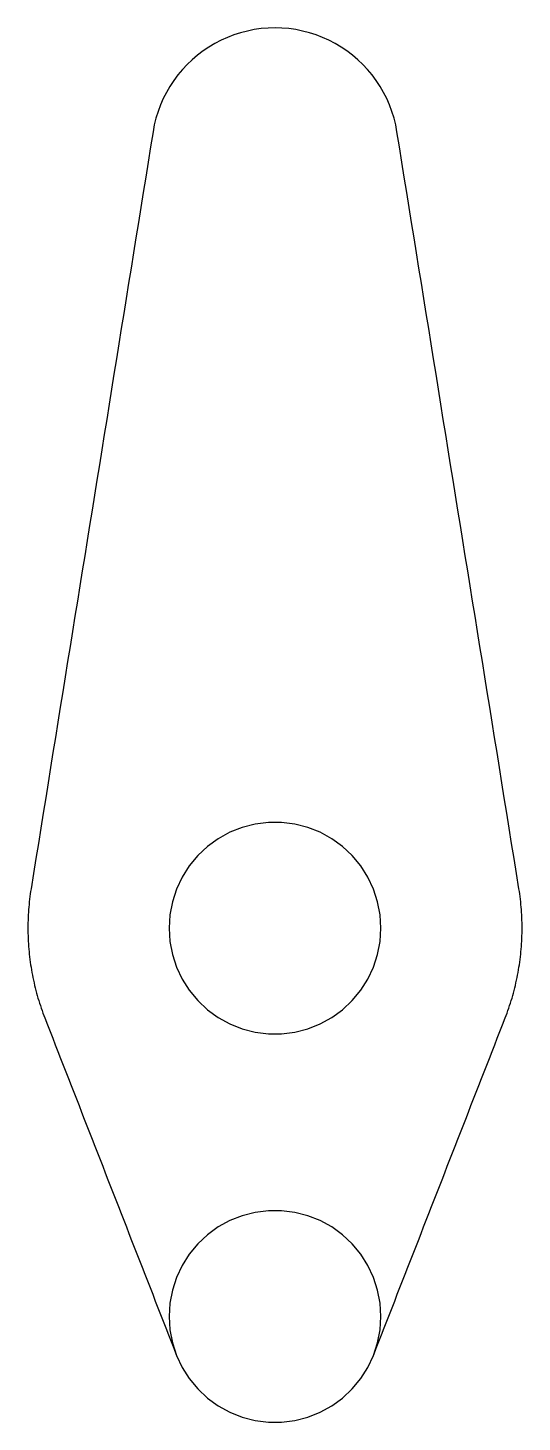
# Model space of a CAD drawing. Header units: metres. Extents: x -7 to 7, y -14 to 25.5.
import ezdxf

# ---------------------------------------------------------------- set-up
doc = ezdxf.new("R2010")
doc.units = ezdxf.units.M

msp = doc.modelspace()

# ---------------------------------------------------------------- linework, layer by layer
for points in [[(3.455, 22.557), (3.419, 22.751), (3.371, 22.943), (3.312, 23.131), (3.243, 23.316), (3.164, 23.497), (3.074, 23.673), (2.975, 23.844), (2.866, 24.009), (2.748, 24.167), (2.622, 24.319), (2.487, 24.463), (2.344, 24.599), (2.193, 24.727), (2.036, 24.847), (1.872, 24.957), (1.702, 25.058), (1.527, 25.149), (1.347, 25.23), (1.163, 25.301), (0.975, 25.362), (0.783, 25.411), (0.59, 25.45), (0.394, 25.478), (0.197, 25.494), (0, 25.5), (-0.197, 25.494), (-0.394, 25.478), (-0.59, 25.45), (-0.783, 25.411), (-0.975, 25.362), (-1.163, 25.301), (-1.347, 25.23), (-1.527, 25.149), (-1.702, 25.058), (-1.872, 24.957), (-2.036, 24.847), (-2.193, 24.727), (-2.344, 24.599), (-2.487, 24.463), (-2.622, 24.319), (-2.748, 24.167), (-2.866, 24.009), (-2.975, 23.844), (-3.074, 23.673), (-3.164, 23.497), (-3.243, 23.316), (-3.312, 23.131), (-3.371, 22.943), (-3.419, 22.751), (-3.455, 22.557)], [(-3.455, 22.557), (-3.525, 22.128), (-3.594, 21.699), (-3.663, 21.27), (-3.732, 20.841), (-3.801, 20.413), (-3.87, 19.984), (-3.939, 19.555), (-4.008, 19.126), (-4.077, 18.697), (-4.147, 18.268), (-4.216, 17.839), (-4.285, 17.41), (-4.354, 16.982), (-4.423, 16.553), (-4.492, 16.124), (-4.561, 15.695), (-4.63, 15.266), (-4.699, 14.837), (-4.768, 14.408), (-4.838, 13.98), (-4.907, 13.551), (-4.976, 13.122), (-5.045, 12.693), (-5.114, 12.264), (-5.183, 11.835), (-5.252, 11.406), (-5.321, 10.978), (-5.39, 10.549), (-5.46, 10.12), (-5.529, 9.691), (-5.598, 9.262), (-5.667, 8.833), (-5.736, 8.404), (-5.805, 7.975), (-5.874, 7.547), (-5.943, 7.118), (-6.012, 6.689), (-6.082, 6.26), (-6.151, 5.831), (-6.22, 5.402), (-6.289, 4.973), (-6.358, 4.545), (-6.427, 4.116), (-6.496, 3.687), (-6.565, 3.258), (-6.634, 2.829), (-6.704, 2.4), (-6.773, 1.971), (-6.842, 1.542), (-6.911, 1.114)], [(6.911, 1.114), (6.842, 1.542), (6.773, 1.971), (6.704, 2.4), (6.634, 2.829), (6.565, 3.258), (6.496, 3.687), (6.427, 4.116), (6.358, 4.545), (6.289, 4.973), (6.22, 5.402), (6.151, 5.831), (6.082, 6.26), (6.012, 6.689), (5.943, 7.118), (5.874, 7.547), (5.805, 7.975), (5.736, 8.404), (5.667, 8.833), (5.598, 9.262), (5.529, 9.691), (5.46, 10.12), (5.39, 10.549), (5.321, 10.978), (5.252, 11.406), (5.183, 11.835), (5.114, 12.264), (5.045, 12.693), (4.976, 13.122), (4.907, 13.551), (4.838, 13.98), (4.768, 14.408), (4.699, 14.837), (4.63, 15.266), (4.561, 15.695), (4.492, 16.124), (4.423, 16.553), (4.354, 16.982), (4.285, 17.41), (4.216, 17.839), (4.147, 18.268), (4.077, 18.697), (4.008, 19.126), (3.939, 19.555), (3.87, 19.984), (3.801, 20.413), (3.732, 20.841), (3.663, 21.27), (3.594, 21.699), (3.525, 22.128), (3.455, 22.557)], [(-3, 0), (-2.976, -0.376), (-2.906, -0.746), (-2.789, -1.104), (-2.629, -1.445), (-2.427, -1.763), (-2.187, -2.054), (-1.912, -2.312), (-1.607, -2.533), (-1.277, -2.714), (-0.927, -2.853), (-0.562, -2.947), (-0.188, -2.994), (0.188, -2.994), (0.562, -2.947), (0.927, -2.853), (1.277, -2.714), (1.607, -2.533), (1.912, -2.312), (2.187, -2.054), (2.427, -1.763), (2.629, -1.445), (2.789, -1.104), (2.906, -0.746), (2.976, -0.376), (3, 0), (2.976, 0.376), (2.906, 0.746), (2.789, 1.104), (2.629, 1.445), (2.427, 1.763), (2.187, 2.054), (1.912, 2.312), (1.607, 2.533), (1.277, 2.714), (0.927, 2.853), (0.562, 2.947), (0.188, 2.994), (-0.188, 2.994), (-0.562, 2.947), (-0.927, 2.853), (-1.277, 2.714), (-1.607, 2.533), (-1.912, 2.312), (-2.187, 2.054), (-2.427, 1.763), (-2.629, 1.445), (-2.789, 1.104), (-2.906, 0.746), (-2.976, 0.376), (-3, 0)], [(-6.911, 1.114), (-6.922, 1.04), (-6.933, 0.966), (-6.943, 0.893), (-6.952, 0.819), (-6.96, 0.745), (-6.968, 0.671), (-6.975, 0.596), (-6.98, 0.522), (-6.986, 0.448), (-6.99, 0.373), (-6.994, 0.299), (-6.996, 0.225), (-6.998, 0.15), (-7, 0.076), (-7, 0.001), (-7, -0.073), (-6.998, -0.148), (-6.996, -0.222), (-6.994, -0.296), (-6.99, -0.371), (-6.986, -0.445), (-6.981, -0.52), (-6.975, -0.594), (-6.968, -0.668), (-6.961, -0.742), (-6.952, -0.816), (-6.943, -0.89), (-6.933, -0.964), (-6.923, -1.037), (-6.911, -1.111), (-6.899, -1.184), (-6.886, -1.258), (-6.872, -1.331), (-6.858, -1.404), (-6.842, -1.477), (-6.826, -1.55), (-6.809, -1.622), (-6.792, -1.695), (-6.773, -1.767), (-6.754, -1.839), (-6.734, -1.91), (-6.714, -1.982), (-6.692, -2.053), (-6.67, -2.124), (-6.647, -2.195), (-6.623, -2.266), (-6.599, -2.336), (-6.573, -2.406), (-6.547, -2.476), (-6.521, -2.545)], [(6.521, -2.545), (6.547, -2.476), (6.573, -2.406), (6.599, -2.336), (6.623, -2.266), (6.647, -2.195), (6.67, -2.124), (6.692, -2.053), (6.714, -1.982), (6.734, -1.91), (6.754, -1.839), (6.773, -1.767), (6.792, -1.695), (6.809, -1.622), (6.826, -1.55), (6.842, -1.477), (6.858, -1.404), (6.872, -1.331), (6.886, -1.258), (6.899, -1.184), (6.911, -1.111), (6.923, -1.037), (6.933, -0.964), (6.943, -0.89), (6.952, -0.816), (6.961, -0.742), (6.968, -0.668), (6.975, -0.594), (6.981, -0.52), (6.986, -0.445), (6.99, -0.371), (6.994, -0.296), (6.996, -0.222), (6.998, -0.148), (7, -0.073), (7, 0.001), (7, 0.076), (6.998, 0.15), (6.996, 0.225), (6.994, 0.299), (6.99, 0.373), (6.986, 0.448), (6.98, 0.522), (6.975, 0.596), (6.968, 0.671), (6.96, 0.745), (6.952, 0.819), (6.943, 0.893), (6.933, 0.966), (6.922, 1.04), (6.911, 1.114)], [(-6.521, -2.545), (-6.446, -2.736), (-6.372, -2.927), (-6.297, -3.118), (-6.223, -3.309), (-6.148, -3.5), (-6.074, -3.691), (-5.999, -3.882), (-5.925, -4.073), (-5.85, -4.264), (-5.776, -4.455), (-5.701, -4.645), (-5.627, -4.836), (-5.552, -5.027), (-5.477, -5.218), (-5.403, -5.409), (-5.328, -5.6), (-5.254, -5.791), (-5.179, -5.982), (-5.105, -6.173), (-5.03, -6.364), (-4.956, -6.555), (-4.881, -6.745), (-4.807, -6.936), (-4.732, -7.127), (-4.658, -7.318), (-4.583, -7.509), (-4.509, -7.7), (-4.434, -7.891), (-4.36, -8.082), (-4.285, -8.273), (-4.211, -8.464), (-4.136, -8.655), (-4.062, -8.845), (-3.987, -9.036), (-3.912, -9.227), (-3.838, -9.418), (-3.763, -9.609), (-3.689, -9.8), (-3.614, -9.991), (-3.54, -10.182), (-3.465, -10.373), (-3.391, -10.564), (-3.316, -10.755), (-3.242, -10.945), (-3.167, -11.136), (-3.093, -11.327), (-3.018, -11.518), (-2.944, -11.709), (-2.869, -11.9), (-2.795, -12.091)], [(2.795, -12.091), (2.869, -11.9), (2.944, -11.709), (3.018, -11.518), (3.093, -11.327), (3.167, -11.136), (3.242, -10.945), (3.316, -10.755), (3.391, -10.564), (3.465, -10.373), (3.54, -10.182), (3.614, -9.991), (3.689, -9.8), (3.763, -9.609), (3.838, -9.418), (3.912, -9.227), (3.987, -9.036), (4.062, -8.845), (4.136, -8.655), (4.211, -8.464), (4.285, -8.273), (4.36, -8.082), (4.434, -7.891), (4.509, -7.7), (4.583, -7.509), (4.658, -7.318), (4.732, -7.127), (4.807, -6.936), (4.881, -6.745), (4.956, -6.555), (5.03, -6.364), (5.105, -6.173), (5.179, -5.982), (5.254, -5.791), (5.328, -5.6), (5.403, -5.409), (5.477, -5.218), (5.552, -5.027), (5.627, -4.836), (5.701, -4.645), (5.776, -4.455), (5.85, -4.264), (5.925, -4.073), (5.999, -3.882), (6.074, -3.691), (6.148, -3.5), (6.223, -3.309), (6.297, -3.118), (6.372, -2.927), (6.446, -2.736), (6.521, -2.545)], [(-3, -11), (-2.976, -11.376), (-2.906, -11.746), (-2.789, -12.104), (-2.629, -12.445), (-2.427, -12.763), (-2.187, -13.054), (-1.912, -13.312), (-1.607, -13.533), (-1.277, -13.714), (-0.927, -13.853), (-0.562, -13.947), (-0.188, -13.994), (0.188, -13.994), (0.562, -13.947), (0.927, -13.853), (1.277, -13.714), (1.607, -13.533), (1.912, -13.312), (2.187, -13.054), (2.427, -12.763), (2.629, -12.445), (2.789, -12.104), (2.906, -11.746), (2.976, -11.376), (3, -11), (2.976, -10.624), (2.906, -10.254), (2.789, -9.896), (2.629, -9.555), (2.427, -9.237), (2.187, -8.946), (1.912, -8.688), (1.607, -8.467), (1.277, -8.286), (0.927, -8.147), (0.562, -8.053), (0.188, -8.006), (-0.188, -8.006), (-0.562, -8.053), (-0.927, -8.147), (-1.277, -8.286), (-1.607, -8.467), (-1.912, -8.688), (-2.187, -8.946), (-2.427, -9.237), (-2.629, -9.555), (-2.789, -9.896), (-2.906, -10.254), (-2.976, -10.624), (-3, -11)]]:
    msp.add_lwpolyline(points)

doc.saveas('drawing.dxf')
